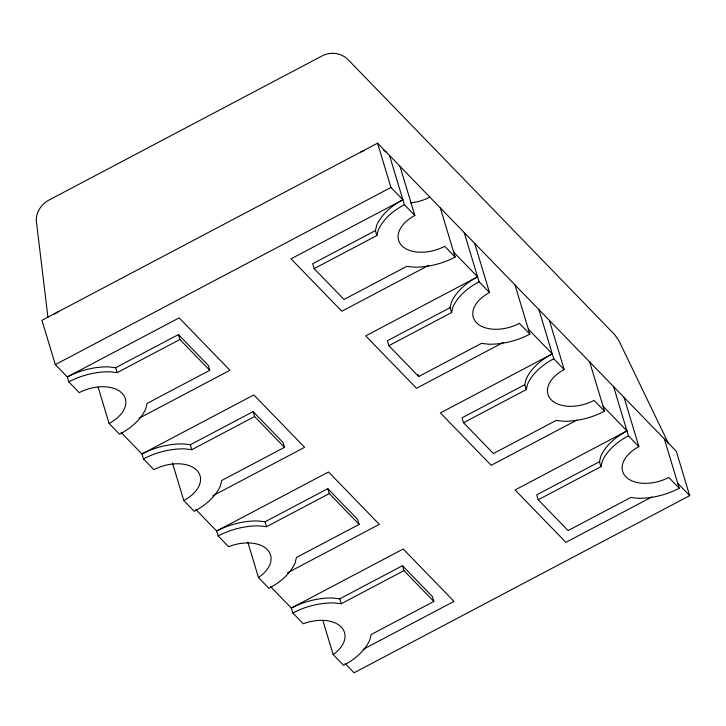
<?xml version="1.0" encoding="UTF-8"?>
<svg xmlns="http://www.w3.org/2000/svg" width="726" height="726" viewBox="0 0 726 726"><rect width="100%" height="100%" fill="white"/><g stroke="black" fill="none" stroke-linecap="round" stroke-linejoin="round"><path stroke-width="1.09" d="M375.396 230.614L312.661 263.72L314.149 268.638L376.876 235.533L375.396 230.614L376.712 225.205A55.358 34.004 -16.8 0 1 402.894 199.795L390.942 187.462L377.574 143.185L41.954 320.329L55.33 364.615L67.273 376.939L68.761 381.858L79.216 392.648A32.561 20.001 -16.8 0 1 122.122 393.292A32.561 20.001 -16.8 0 1 109.091 423.467L119.554 434.248A55.358 34.004 -16.8 0 0 145.735 408.829L147.051 403.429L209.778 370.314L208.289 365.396L178.414 334.577L115.688 367.692L108.337 366.866A55.358 34.004 -16.8 0 0 67.273 376.939L179.15 317.888L229.933 370.278L139.038 418.258M376.876 235.533L378.201 230.133A55.358 34.004 -16.8 0 1 404.382 204.714L389.526 155.509M450.084 307.652L387.357 340.766L388.837 345.685L451.572 312.57L450.084 307.652L451.4 302.252A55.358 34.004 -16.8 0 1 477.581 276.833L453.677 252.176M451.572 312.57L452.888 307.171A55.358 34.004 -16.8 0 1 479.069 281.752L464.213 232.556M524.771 384.698L462.045 417.804L463.533 422.723L526.259 389.617L524.771 384.698L526.087 379.29A55.358 34.004 -16.8 0 1 552.268 353.871L528.374 329.223M526.259 389.617L527.575 384.208A55.358 34.004 -16.8 0 1 553.757 358.789L538.901 309.594M599.458 461.736L536.732 494.842L538.22 499.769L600.947 466.655L599.458 461.736L600.783 456.336A55.358 34.004 -16.8 0 1 626.965 430.917L603.061 406.261M600.947 466.655L602.262 461.255A55.358 34.004 -16.8 0 1 628.444 435.836L613.588 386.631M55.33 364.615L390.942 187.462M402.894 199.795L291.017 258.837L341.81 311.227L428.712 265.362M68.761 381.858A55.358 34.004 -16.8 0 1 109.817 371.785L117.176 372.61L179.903 339.505L209.778 370.314M477.581 276.833L365.713 335.884L416.497 388.274L503.399 342.4M121.151 432.505L141.969 453.986A55.358 34.004 -16.8 0 1 183.025 443.913L190.375 444.729L253.111 411.624L282.986 442.443L284.465 447.361L221.739 480.467L220.423 485.875A55.358 34.004 -16.8 0 1 194.241 511.285L183.787 500.504L172.479 463.07M212.736 495.822L304.63 447.316L253.837 394.935L141.969 453.986L143.449 458.905A55.358 34.004 -16.8 0 1 184.513 448.831L191.864 449.657L254.59 416.542L284.465 447.361M388.837 345.685L418.711 376.504L481.447 343.389L488.798 344.215A55.358 34.004 -16.8 0 0 529.853 334.142L515.006 284.937M552.268 353.871L440.401 412.922L491.184 465.312L577.088 419.973M195.839 509.552L216.657 531.024A55.358 34.004 -16.8 0 1 257.712 520.95L265.072 521.776L327.798 488.662L357.673 519.48L359.161 524.399L296.426 557.514L295.11 562.913A55.358 34.004 -16.8 0 1 268.929 588.332L258.474 577.542L247.82 542.249M287.423 572.868L379.317 524.363L328.524 471.973L216.657 531.024L218.145 535.942A55.358 34.004 -16.8 0 1 259.2 525.869L266.551 526.695L329.286 493.58L359.161 524.399M626.965 430.917L515.088 489.968L565.881 542.349L651.776 497.011M270.526 586.59L291.344 608.061A55.358 34.004 -16.8 0 1 332.399 597.988L339.759 598.814L402.485 565.708L432.36 596.518L433.849 601.446L371.122 634.551L369.797 639.951A55.358 34.004 -16.8 0 1 343.616 665.37L333.161 654.589L322.825 620.358M363.109 649.38L454.004 601.4L403.22 549.01L291.344 608.061L292.832 612.98A55.358 34.004 -16.8 0 1 333.887 602.907L341.247 603.733L403.974 570.627L433.849 601.446M377.574 143.185L676.333 451.345L689.7 495.631L354.079 672.775L345.122 663.537M677.748 483.298L689.7 495.631M404.382 204.714L414.836 215.495A32.561 20.001 -16.8 0 0 401.805 245.669A32.561 20.001 -16.8 0 0 444.711 246.314L455.166 257.095A55.358 34.004 -16.8 0 1 414.11 267.168L406.751 266.351L344.024 299.457L314.149 268.638M479.069 281.752L489.524 292.542A32.561 20.001 -16.8 0 0 476.492 322.707A32.561 20.001 -16.8 0 0 519.399 323.351L529.853 334.142M553.757 358.789L564.211 369.579A32.561 20.001 -16.8 0 0 551.179 399.754A32.561 20.001 -16.8 0 0 594.086 400.398L604.549 411.179A55.358 34.004 -16.8 0 1 563.485 421.252L556.134 420.427L493.408 453.541L463.533 422.723M628.444 435.836L638.907 446.617A32.561 20.001 -16.8 0 0 625.876 476.791A32.561 20.001 -16.8 0 0 668.782 477.436L679.237 488.226A55.358 34.004 -16.8 0 1 638.181 498.299L630.821 497.473L568.095 530.579L538.22 499.769M143.449 458.905L153.912 469.686A32.561 20.001 -16.8 0 1 196.81 470.33A32.561 20.001 -16.8 0 1 183.787 500.504M218.145 535.942L228.599 546.732A32.997 20.274 -16.8 0 1 267.304 549.591A32.997 20.274 -16.8 0 1 258.474 577.542M292.832 612.98L303.286 623.77A33.187 20.392 -16.8 0 1 341.22 627.037A33.187 20.392 -16.8 0 1 333.161 654.589M668.592 443.749L619.115 341.156L614.904 334.895L347.781 59.36C341.102 52.862 330.412 51.41 322.208 55.857L48.306 200.43C41.155 204.514 35.973 212.346 36.3 220.749L47.916 317.071M664.381 439.021L679.237 488.226M624.051 397.421L638.907 446.617M589.693 361.984L604.549 411.179M549.355 320.375L564.211 369.579M474.668 243.337L489.524 292.542M440.31 207.899L455.166 257.095M399.981 166.299L414.836 215.495M418.122 374.534L418.711 376.504M402.485 565.708L403.974 570.627M327.798 488.662L329.286 493.58M339.759 598.814L341.247 603.733M253.111 411.624L254.59 416.542M265.072 521.776L266.551 526.695M178.414 334.577L179.903 339.505M190.375 444.729L191.864 449.657M115.688 367.692L117.176 372.61M98.119 387.094L109.091 423.467M54.768 314.049A19.647 12.07 -16.8 0 1 58.833 311.427M360.704 152.088A19.647 12.07 -16.8 0 1 364.416 150.436M383.682 150.373A19.647 12.07 -16.8 0 1 386.586 152.478M429.856 197.109A32.561 20.001 -16.8 0 1 410.771 202.826"/></g></svg>
